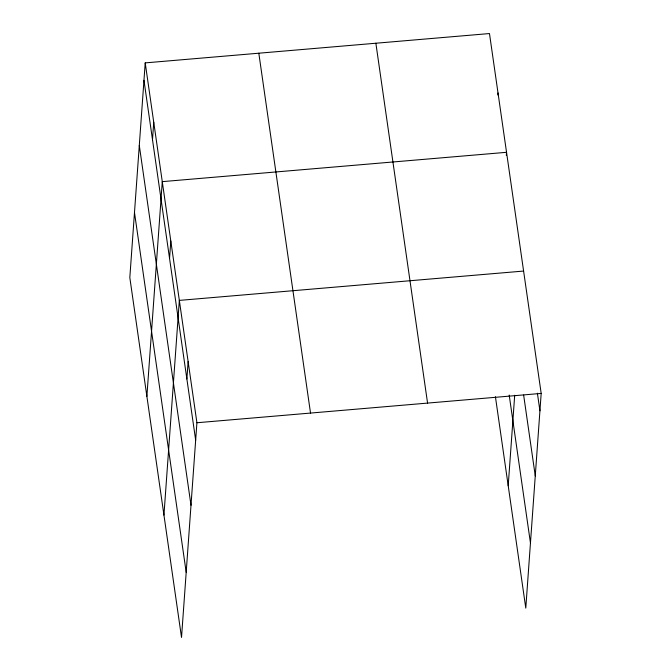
<?xml version="1.0" encoding="UTF-8"?>
<svg xmlns="http://www.w3.org/2000/svg" width="671" height="671" viewBox="0 0 671 671"><rect width="100%" height="100%" fill="white"/><g stroke="black" fill="none" stroke-linecap="round" stroke-linejoin="round"><path stroke-width="1.01" d="M145.213 62.889L129.822 277.584L181.522 637.45L196.913 422.747L145.213 62.889L489.478 33.55L541.178 393.416L525.787 608.111L495.416 396.695M152.493 139.677L153.743 122.265M146.882 396.343L162.273 181.64L506.538 152.309L506.32 155.378M169.553 258.436L170.803 241.015M163.942 515.093L179.333 300.398L523.598 271.059M186.874 378.989L188.123 361.568M497.857 94.98L498.008 92.925M508.207 485.762L514.699 395.253M196.913 422.747L541.178 393.416M537.396 393.206L539.929 410.828M523.64 395.06L535.265 475.932M509.197 395.06L530.459 543.007M375.869 43.229L427.57 403.095M258.813 53.202L310.522 413.068M143.963 80.302L195.664 440.168M139.291 145.406L191 505.271M134.485 212.481L186.194 572.346"/></g></svg>
